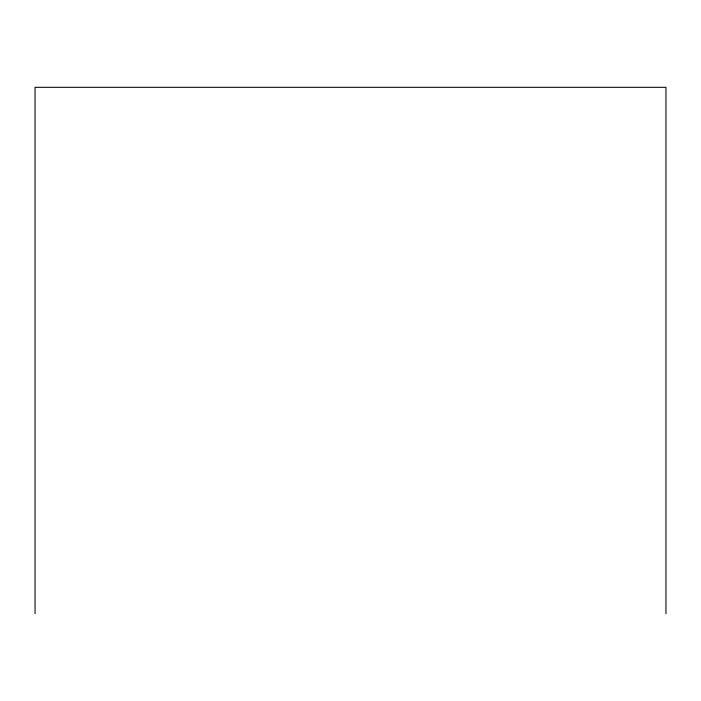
<?xml version="1.0" encoding="UTF-8"?>
<svg xmlns="http://www.w3.org/2000/svg" width="701" height="701" viewBox="0 0 701 701"><rect width="100%" height="100%" fill="white"/><g stroke="black" fill="none" stroke-linecap="round" stroke-linejoin="round"><path stroke-width="1.05" d="M665.95 613.682L665.95 87.318L35.05 87.318L35.05 613.682"/></g></svg>
